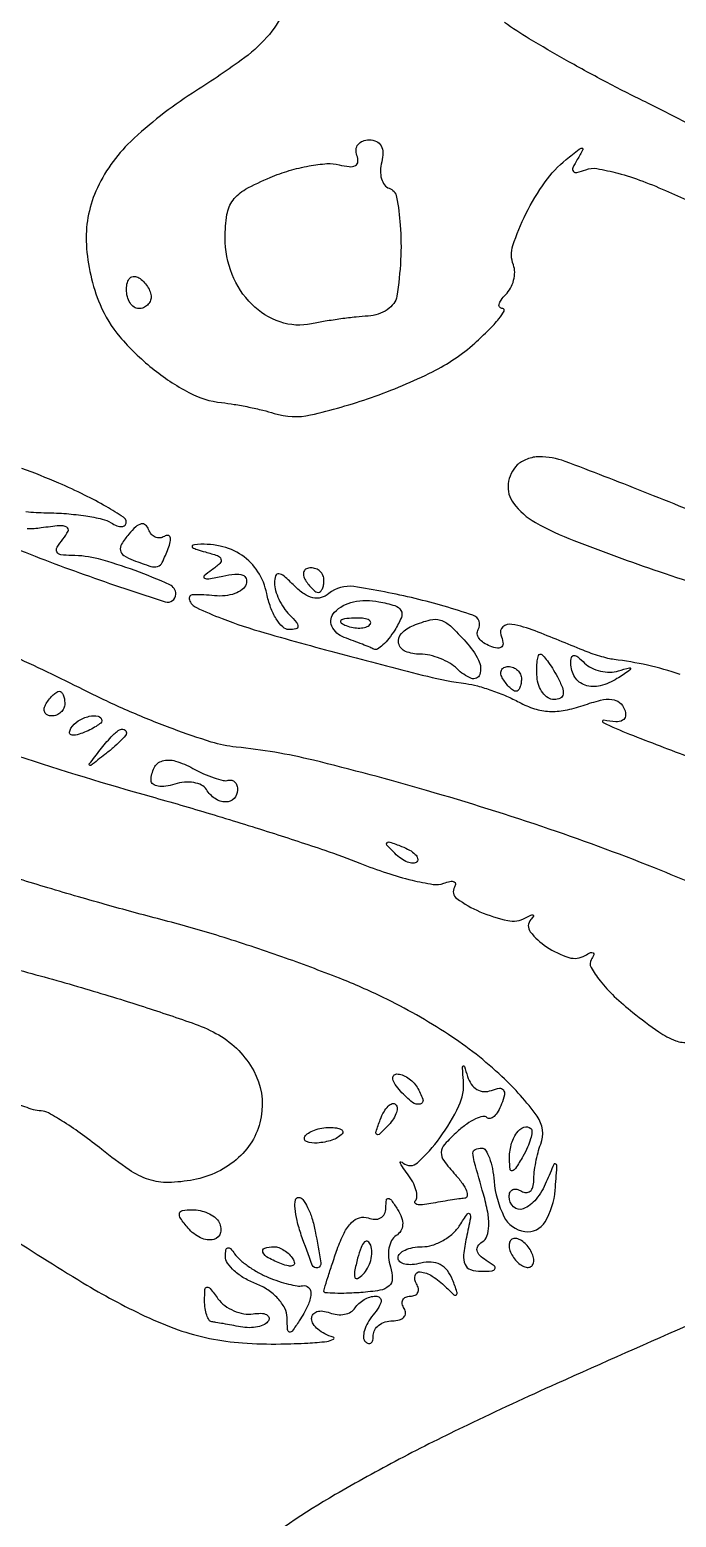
# Model space of a CAD drawing. Extents: x 123 to 893, y 112 to 937.
# Drawn here: x 626.2 to 678.5, y 316.1 to 436.6 of the extents above; entities that cross this region are included whole.
import ezdxf

# ---------------------------------------------------------------- set-up
doc = ezdxf.new("R2010")
doc.units = 0

msp = doc.modelspace()

# ---------------------------------------------------------------- linework, layer by layer
for points in [[(505, 723), (505.013655, 624.25, 0.000571), (505.06234, 586.230152, 0.000921), (505.200423, 553.846875, 0.000132), (505.38367, 525.076146, 0.063888), (505.630286, 523.25, 0.077982), (506.147819, 522.083228, 0.144438), (506.926697, 521.412716, 0.088454), (508.224277, 521.08494, 0.017747), (510.616631, 521, 0.016086), (512.298042, 521.054108, 0.026141), (513.716903, 521.220312, 0.024109), (514.785852, 521.456084, 0.332777), (515.015378, 521.75, 0.004505), (515.022414, 522.362296, 0.000001), (515.095159, 551.728108, 0.000021), (515.174312, 584.257832, 0.000013), (515.265378, 622.749944), (515.5, 722.999887)], [(646.749014, 438.055796, -0.070432), (645.373285, 435.977698, -0.05665), (643.306031, 434.119428, -0.012485), (639.347045, 431.445305, 0.047573), (634.345226, 427.529847, 0.10019), (631.524953, 423.510418, 0.118339), (630.750991, 419.172095, 0.083609), (631.864084, 414.32813, 0.078656), (633.459489, 411.724133, 0.046284), (636.082289, 409.17264, 0.046724), (639.057175, 407.199111, 0.096836), (641.709894, 406.380604, -0.014585), (642.72757, 406.241979, -0.009288), (643.902803, 406.024324, -0.00933), (645.048603, 405.767667, -0.01708), (645.970307, 405.509424, 0.133011), (648.908692, 405.383402, 0.028754), (653.842294, 406.797269, 0.030925), (658.802343, 408.885119, 0.067244), (662.21789, 411.194532, 0.013086), (663.363137, 412.27217, 0.027764), (664.178626, 413.175894, 0.044951), (664.597241, 413.80278, 0.569154), (664.480108, 414, -0.210014), (664.250153, 414.101044, -0.243397), (664.188077, 414.329545, -0.106086), (664.35073, 414.690253, -0.037616), (664.721855, 415.121855, 0.072074), (665.113952, 415.646836, 0.060775), (665.368991, 416.292482, 0.062889), (665.455146, 416.955665, 0.09276), (665.349501, 417.531598, -0.172592), (665.310791, 419.105408, -0.036761), (666.370026, 421.677069, -0.038655), (667.9221, 424.257695, -0.067633), (669.626022, 426.072833, -0.003617), (670.66399, 426.903133, -0.166372), (670.917763, 426.992256, -0.573539), (670.987093, 426.875896, -0.009595), (670.527914, 426.080061, 0.027767), (670.172631, 425.409117, 0.28761), (670.210977, 425.112666, 0.291717), (670.493209, 425.020895, 0.028284), (671.210723, 425.250621, -0.135097), (672.113103, 425.339192, -0.023008), (673.815636, 424.964302, -0.023657), (675.826131, 424.320174, -0.01913), (677.917624, 423.446709, 0.013329), (679.854806, 422.611171, 0.030889)], [(679.633494, 428.893954, 0.011865), (676.25, 430.635684, -0.008189), (672.998724, 432.279231, -0.00707), (669.638303, 434.108763, -0.007132), (666.638396, 435.854249, -0.020455), (664.625074, 437.179462, 0.021886)], [(682.520691, 396.491386, 0.002185), (675.877252, 399.166875, 0.004828), (669.534314, 401.618514, 0.090035), (667.432939, 402, 0.051976), (666.963031, 401.951019, 0.038317), (666.460509, 401.804167, 0.039065), (666.001844, 401.588796, 0.067178), (665.666667, 401.333333, 0.169905), (664.929089, 399.801752, 0.190883), (665.35542, 398.230918, 0.104712), (667.131688, 396.673376, 0.035744), (670.25, 395.206246, 0.009939), (677.16998, 392.692596, 0.008329), (684.602959, 390.296112, 0.002344)], [(625.849962, 397.549568, 0.022211), (627.507606, 397.458825, -0.017056), (629.132988, 397.386639, -0.018603), (630.70293, 397.204191, -0.018394), (632.027725, 396.949846, -0.08196), (632.757606, 396.649808, 0.045629), (633.233101, 396.412813, 0.101541), (633.630033, 396.345168, 0.183548), (633.882918, 396.451088, 0.211101), (633.982934, 396.690983, 0.24862), (633.749928, 397.10906, 0.01245), (632.369842, 397.955362, 0.017592), (630.605415, 398.896504, 0.011582), (628.515523, 399.859186, 0.014073), (625.521616, 401.056231, 0.05002)], [(624.222748, 394.893105, 0.012311), (630.585742, 392.455231, 0.008198), (637.146956, 390.24543, 0.507735), (638, 390.868917, 0.296489), (637.50538, 391.629722, 0.01569), (634.693734, 392.773937, 0.023741), (631.729537, 393.715731, 0.065132), (629.556557, 394, -0.032417), (628.696702, 394.055806, -0.242778), (628.371376, 394.281232, -0.264036), (628.381927, 394.660734, -0.037177), (628.853309, 395.323249, 0.06082), (629.268319, 395.968965, 0.406939), (629.158411, 396.297097, 0.143479), (628.583165, 396.407509, 0.012588), (627.094176, 396.22713, -0.038113), (625.950755, 396.147489, -0.045661)], [(678.857005, 384.364762, 0.051736), (673.5, 385.574098, -0.030552), (673.012464, 385.66268, -0.012007), (672.353125, 385.841494, -0.011832), (671.647579, 386.069451, -0.014468), (671, 386.316983, 0.005912), (667.103134, 387.883464, 0.046189), (665.224558, 388.419754, 0.231964), (664.492866, 388.217174, 0.312418), (664.334928, 387.569574, -0.049726), (664.505578, 386.945793, -0.237906), (664.399976, 386.603756, -0.245188), (664.065955, 386.491834, -0.052257), (663.454816, 386.655712, -0.05742), (662.938246, 386.925382, -0.088104), (662.577349, 387.276447, -0.118548), (662.424954, 387.649883, -0.178108), (662.494496, 387.991095, 0.482963), (662.073139, 389.158888, 0.022037), (657.389393, 390.508778, 0.022222), (652.418236, 391.475657, 0.213243), (650.390159, 390.90884, -0.105716), (649.769252, 390.58395, -0.123953), (649.106527, 390.567525, -0.096381), (648.389302, 390.882702, -0.044828), (647.605946, 391.536911, 0.015585), (646.776002, 392.31667, 0.145529), (646.335501, 392.520848, 0.374459), (646.083557, 392.358795, 0.070772), (646, 391.771429, 0.070395), (646.086639, 391.159103, 0.038897), (646.3525, 390.450357, 0.037889), (646.74069, 389.760208, 0.049362), (647.2, 389.2, -0.018626), (647.776648, 388.578712, -0.185002), (647.894792, 388.25, -0.351318), (647.732114, 388.055496, -0.049684), (647.175, 388, -0.194012), (646.66352, 388.206229, -0.062263), (646.138798, 388.855231, -0.051415), (645.680633, 389.796955, -0.038186), (645.367715, 390.911424, 0.093674), (644.651132, 392.683875, 0.101914), (643.35283, 394.011774, 0.097072), (641.579268, 394.76163, 0.077268), (639.5, 394.870344, 0.19576), (639.331853, 394.780953, 0.448205), (639.35045, 394.655512, 0.067245), (639.72307, 394.477071, 0.015412), (640.395147, 394.282722, -0.02178), (641.369137, 393.987578, -0.230272), (641.653237, 393.7006, -0.296591), (641.565078, 393.35382, -0.032566), (640.895147, 392.811976, 0.024837), (640.299956, 392.345602, 0.528586), (640.321816, 392.158036, 0.167633), (640.671785, 392.105111, 0.008668), (641.807105, 392.334567, -0.03047), (642.788323, 392.488725, -0.108537), (643.415947, 392.412211, -0.230172), (643.700039, 392.12549, -0.169239), (643.696872, 391.671314, -0.14812), (643.378785, 391.240842, -0.072735), (642.773571, 390.914048, -0.062264), (641.989176, 390.734086, -0.053056), (641.139768, 390.73821, 0.031236), (639.39096, 390.822949, 0.506455), (639.098699, 390.412844, 0.206697), (639.663589, 389.776629, 0.017018), (641.75, 388.887056, 0.022999), (645.212351, 387.72811, 0.004122), (651.779224, 385.919347, 0.003742), (658.382802, 384.211735, 0.029288), (661.5, 383.621921, -0.035168), (662.431577, 383.434293, -0.016954), (663.594258, 383.070858, -0.016719), (664.786075, 382.608185, -0.022991), (665.820878, 382.10869, 0.04843), (667.056569, 381.587851, 0.06303), (668.264395, 381.372775, 0.059382), (669.542923, 381.460229, 0.037144), (670.99412, 381.848105, -0.02245), (672.41501, 382.272948, -0.084927), (673.336958, 382.343335, -0.149388), (673.944572, 382.093691, -0.130222), (674.348423, 381.534407, -0.113848), (674.425456, 380.986534, -0.254706), (674.200155, 380.64699, -0.138169), (673.638742, 380.526415, -0.032356), (672.675182, 380.650165, 0.882729), (672.614083, 380.463821, 0.016149), (674.764099, 379.532024, 0.005098), (679.700677, 377.63735, 0.000934)], [(680.551345, 367.105581, 0.009256), (677.333117, 368.470277, 0.013848), (668.256645, 371.833549, 0.011106), (658.317241, 374.962248, 0.010984), (649.140799, 377.411059, 0.034928), (642.886446, 378.478135, -0.050675), (640.874347, 378.886891, -0.013489), (637.773052, 379.944526, -0.013536), (634.293513, 381.345234, -0.013572), (630.897991, 382.931016, 0.007712), (625.00644, 385.767051, 0.058447)], [(625.164507, 377.768794, 0.011369), (636, 374.46569, -0.004627), (640.79934, 373.073091, -0.004251), (645.709974, 371.553155, -0.004249), (650.066637, 370.12308, -0.013967), (652.906294, 369.074925, 0.016099), (655.078573, 368.283614, 0.02037), (657.134459, 367.700423, 0.018868), (658.861854, 367.353962, 0.132421), (659.708232, 367.441532, -0.037782), (660.21216, 367.592394, -0.139015), (660.540985, 367.57234, -0.316518), (660.659427, 367.406624, -0.141186), (660.583295, 367.134774, 0.393511), (660.767364, 366.208794, 0.054051), (662.6398, 365.144714, 0.049291), (664.887126, 364.424154, 0.18505), (666.324936, 364.647621, -0.017851), (666.748821, 364.870704, -0.197093), (666.936381, 364.881888, -0.492281), (666.972033, 364.776515, -0.036907), (666.756361, 364.50002, 0.363363), (666.71785, 363.517107, 0.082588), (668.03716, 362.292724, 0.069977), (669.847904, 361.432352, 0.217699), (671.156263, 361.596576, -0.029995), (671.595, 361.832627, -0.270379), (671.803682, 361.812847, -0.349669), (671.853229, 361.637511, -0.039074), (671.649752, 361.242305, 0.273843), (671.638216, 360.634981, 0.038489), (672.367501, 359.551705, 0.035071), (673.523205, 358.284935, 0.022816), (675.018929, 356.985008, 0.014643), (677.12405, 355.415791, 0.062874), (678.504318, 354.687174, 0.120065), (679.538504, 354.561283, 0.144716)], [(623.93721, 339.226886, 0.010445), (630.4758, 335.084485, 0.025457), (635.5, 332.385769, 0.025779), (638.181101, 331.28222, 0.034085), (640.725073, 330.576023, 0.03302), (643.404576, 330.20766, 0.02208), (646.5, 330.12577, 0.007489), (648.693848, 330.197493, 0.021047), (650.223437, 330.335135, 0.088058), (650.770616, 330.508902, 0.685174), (650.75, 330.689326, -0.052049), (650.080641, 330.94098, -0.060582), (649.514063, 331.315949, -0.070443), (649.129005, 331.751018, -0.147005), (649, 332.180313, -0.167048), (649.119168, 332.527049, -0.150789), (649.431218, 332.744865, -0.107971), (649.906154, 332.790102, -0.061643), (650.467975, 332.650663, 0.066719), (651.073335, 332.506898, 0.072258), (651.678351, 332.533742, 0.081026), (652.190464, 332.720854, 0.126981), (652.526992, 333.043674, -0.070675), (652.831845, 333.409534, -0.052771), (653.256797, 333.719079, -0.053348), (653.730899, 333.929386, -0.077886), (654.181462, 334, -0.176123), (654.514408, 333.878966, -0.256649), (654.625144, 333.594311, -0.110288), (654.451416, 333.120064, -0.030483), (653.979944, 332.475834, 0.043481), (653.54308, 331.845176, 0.059862), (653.275311, 331.210657, 0.075397), (653.204689, 330.667265, 0.193391), (653.357499, 330.309167, 0.117684), (653.601589, 330.159142, 0.255643), (653.811265, 330.19811, 0.167549), (653.954971, 330.430166, 0.055671), (654, 330.833333, -0.132648), (654.120145, 331.278237, -0.10055), (654.457961, 331.657292, -0.087759), (654.963293, 331.912311, -0.073205), (655.559017, 332, 0.066118), (656.110654, 332.073267, 0.138808), (656.478525, 332.29375, 0.191142), (656.607943, 332.620352, 0.139169), (656.5, 333, -0.088621), (656.348919, 333.381806, -0.167455), (656.391936, 333.70625, -0.177706), (656.621649, 333.922582, -0.101261), (657, 334, 0.101261), (657.378351, 334.077418, 0.177706), (657.608064, 334.29375, 0.167455), (657.651081, 334.618194, 0.088621), (657.5, 335, -0.192677), (657.382365, 335.673629, -0.384578), (657.786774, 335.967692, -0.117023), (658.777295, 335.618915, -0.052591), (659.859246, 334.75, 0.010901), (660.535186, 334.107666, 0.405127), (660.728677, 334.113807, 0.282468), (660.779563, 334.342824, 0.007983), (660.42134, 335.330568, 0.075159), (660.0022, 336.073052, 0.106245), (659.420933, 336.557845, 0.107354), (658.696619, 336.757963, 0.078021), (657.862094, 336.674188, -0.04419), (657.148761, 336.553606, -0.075313), (656.54699, 336.59653, -0.112824), (656.147848, 336.787493, -0.228836), (656, 337.09362, -0.202616), (656.146374, 337.440002, -0.084227), (656.572904, 337.733751, -0.064359), (657.203744, 337.933395, -0.044519), (657.95031, 338, 0.077447), (658.778742, 338.129093, 0.05252), (659.654604, 338.514063, 0.051908), (660.443357, 339.080479, 0.069587), (661.01343, 339.75, -0.011488), (661.627106, 340.667795, -0.559816), (661.808521, 340.656488, -0.171358), (661.86018, 340.311027, -0.004409), (661.544068, 338.75, 0.025222), (661.318438, 337.335552, 0.130033), (661.436593, 336.558299, 0.213082), (661.883592, 336.148972, 0.08274), (662.730948, 336.015313, 0.015438), (663.618976, 336.050434, 0.271399), (663.847462, 336.206895, 0.354513), (663.789728, 336.441754, 0.020901), (663.143237, 336.890313, -0.051335), (662.626056, 337.297836, -0.148088), (662.406904, 337.692574, -0.204207), (662.477544, 338.059682, -0.106461), (662.819564, 338.388485, 0.171871), (663.207712, 338.87162, 0.077354), (663.356948, 339.682565, 0.05308), (663.268431, 340.808299, 0.023697), (662.926327, 342.256883, -0.002005), (662.180661, 344.896775, -0.058243), (662.072491, 345.589395, -0.306353), (662.258229, 345.888313, -0.105455), (662.781892, 346, -0.259824), (663.098327, 345.823661, -0.049282), (663.399598, 345.208643, -0.041429), (663.644475, 344.338098, -0.027212), (663.786745, 343.306018, 0.095604), (664.585167, 340.456635, 0.2449), (666.268967, 339.237646, 0.303799), (667.9196, 340.022008, 0.114836), (668.734264, 342.577119, 0.002139), (668.877656, 344.467731, 0.226007), (668.78568, 344.702686, 0.517007), (668.63036, 344.671008, 0.003749), (668.016489, 343.25, -0.067772), (667.183369, 341.846244, -0.131704), (666.14374, 341.075524, -0.289314), (665.363374, 341.223349, -0.208008), (665, 342.059017, -0.108972), (665.078288, 342.413961, -0.182303), (665.29375, 342.6254, -0.161196), (665.6179, 342.656512, -0.082592), (666, 342.5, 0.129188), (666.380013, 342.383854, 0.189593), (666.70625, 342.49745, 0.145756), (666.926222, 342.839495, 0.070627), (667, 343.359196, -0.030123), (667.040531, 344.031347, -0.017209), (667.166015, 344.835118, -0.017144), (667.34855, 345.637922, -0.027145), (667.565159, 346.309205, 0.253638), (667.267923, 348.575815, 0.048495), (664.41939, 351.796822, 0.042481), (660.081337, 355.197541, 0.031893), (654.802877, 358.193125, 0.019387), (651.267009, 359.745312, 0.009089), (646.584394, 361.490296, 0.00899), (641.603402, 363.144007, 0.012474), (637.080167, 364.433075, -0.005277), (632.572769, 365.64777, -0.003971), (627.64136, 367.075066, -0.004014), (623.025004, 368.491455, -0.009228)], [(624.978372, 360.494371, -0.006055), (630.360424, 358.99603, -0.007268), (635.385075, 357.451813, -0.006328), (639.57443, 356.03855, -0.047239), (641.478372, 355.159776, -0.137546), (644.308817, 352.24424, -0.16905), (644.918162, 348.522361, -0.16867), (643.084793, 345.22035, -0.136923), (639.431277, 343.42113, -0.040639), (637.392695, 343.20791, -0.085803), (635.825223, 343.441936, -0.069641), (634.228688, 344.229859, -0.019862), (632.002068, 345.878096, 0.011995), (630.438922, 347.073715, 0.01581), (628.955317, 348.082941, 0.013241), (627.685906, 348.842572, 0.1289), (627.08539, 349, -0.07907), (626.46297, 349.099048, -0.008804), (625.100324, 349.570712, -0.010537)], [(680, 331.858822, 0.001885), (668.862953, 326.915212, 0.006333), (661.625292, 323.559047, 0.009213), (656.105746, 320.787956, 0.010407), (650.914523, 317.921389, 0.072837), (637.275516, 307.099014, 0.059049)]]:
    msp.add_lwpolyline(points, format="xyb")
for points in [[(654.679205, 425.881281, 0.05814), (654.579548, 425.172194, 0.073704), (654.66105, 424.51649, 0.089375), (654.90363, 424.013129, 0.156686), (655.27303, 423.742323, -0.272415), (655.889651, 423.035181, -0.028266), (656.184466, 420.756804, -0.030898), (656.21369, 417.94355, -0.026554), (655.905012, 415, -0.123451), (655.657061, 414.418796, -0.079218), (655.124701, 413.908957, -0.071309), (654.397513, 413.54567, -0.06741), (653.583333, 413.392195, 0.014189), (652.606887, 413.313836, 0.007104), (651.377604, 413.162288, 0.007047), (650.109095, 412.969319, 0.010337), (649, 412.760922, -0.134601), (646.453763, 412.916915, -0.114008), (644.156495, 414.34383, -0.103613), (642.560168, 416.772615, -0.094018), (642, 419.725341, -0.038479), (642.145917, 421.618588, -0.1222), (642.633347, 422.781066, -0.107719), (643.647255, 423.663107, -0.026398), (645.651931, 424.627927, -0.027243), (647.191547, 425.174812, -0.026423), (648.79718, 425.557544, -0.027402), (650.242373, 425.741163, -0.082025), (651.230921, 425.649864, 0.036338), (652.056842, 425.496896, 0.149397), (652.551231, 425.589983, 0.261502), (652.75152, 425.89801, 0.108269), (652.674331, 426.406297, -0.11251), (652.605533, 426.886398, -0.147574), (652.76683, 427.296433, -0.136385), (653.141285, 427.570536, -0.090442), (653.668388, 427.666667, -0.106495), (654.249975, 427.541373, -0.159135), (654.630844, 427.193602, -0.130997), (654.777659, 426.629597, -0.062562)], [(636, 414.940983, -0.105429), (635.923444, 414.581949, -0.099231), (635.70625, 414.276414, -0.096318), (635.381732, 414.071618, -0.092995), (635, 414, -0.153634), (634.618621, 414.120018, -0.097988), (634.29375, 414.457961, -0.080552), (634.074545, 414.962904, -0.062283), (634, 415.559017, -0.066118), (634.073267, 416.110654, -0.138808), (634.29375, 416.478525, -0.191142), (634.620352, 416.607943, -0.139169), (635, 416.5, -0.06081), (635.382515, 416.193797, -0.051032), (635.70625, 415.7871, -0.053229), (635.926698, 415.346558, -0.089642)], [(634.187925, 395.726436, 0.033714), (633.607035, 394.921851, 0.184754), (633.506299, 394.405117, 0.21462), (633.780577, 394.000467, 0.046504), (634.556264, 393.616783, 0.011953), (635.978976, 393.109508, 0.160928), (636.524761, 393.109793, 0.203139), (636.901021, 393.44011, 0.020777), (637.381557, 394.551938, 0.036325), (637.551496, 395.113635, 0.131081), (637.536857, 395.484032, 0.314911), (637.362105, 395.619787, 0.152126), (637.073956, 395.545707, -0.11461), (636.700878, 395.419854, -0.128055), (636.326853, 395.479292, -0.119146), (636.009724, 395.720121, -0.090844), (635.798859, 396.103423, 0.137947), (635.552419, 396.46682, 0.23694), (635.204543, 396.550263, 0.12702), (634.748456, 396.311329, 0.035719)], [(648.5, 392, 0.029505), (648.768994, 391.617226, 0.035638), (649.066025, 391.29375, 0.038439), (649.34829, 391.065539, 0.151918), (649.559017, 391, 0.210953), (649.727648, 391.07446, 0.081139), (649.870461, 391.29375, 0.061769), (649.967655, 391.617151, 0.042167), (650, 392, 0.105053), (649.918938, 392.381556, 0.099167), (649.688914, 392.70625, 0.09642), (649.345238, 392.923877, 0.093332), (648.940983, 393, 0.108972), (648.586039, 392.921712, 0.182303), (648.3746, 392.70625, 0.161196), (648.343488, 392.3821, 0.082592)], [(655.74238, 387.959092, -0.026919), (655.264632, 387.278546, -0.040993), (654.773842, 386.749429, -0.048534), (654.336639, 386.421166, -0.260585), (654.049849, 386.410491, 0.020885), (653.727805, 386.558524, 0.003746), (653.114372, 386.804681, 0.004038), (652.390804, 387.082034, 0.003639), (651.637376, 387.357641, -0.204498), (650.645113, 388.276191, -0.306863), (650.843403, 389.397944, -0.151261), (652.390281, 390.243223, -0.097493), (654.448881, 390.254523, -0.025927), (655.753487, 389.934261, -0.193635), (656.241521, 389.543543, -0.233857), (656.272247, 388.971914, -0.038141)], [(651.8125, 388.316886, 0.051402), (652.359369, 388.160852, 0.05415), (652.916927, 388.123424, 0.060344), (653.402231, 388.202593, 0.126455), (653.729167, 388.395833, 0.296942), (653.77538, 388.614691, 0.208169), (653.592839, 388.799335, 0.077125), (653.112848, 388.910055, 0.028489), (652.416667, 388.921053, 0.018894), (651.670344, 388.862007, 0.168741), (651.37858, 388.720685, 0.470617), (651.395823, 388.538436, 0.054073)], [(661.505548, 386.993869, -0.064327), (662.524976, 385.526206, -0.202425), (662.617839, 384.355523, -0.433301), (661.946945, 384.04561, -0.10043), (660.783333, 384.816667, 0.062923), (660.198945, 385.269949, 0.039126), (659.418854, 385.652396, 0.038763), (658.575898, 385.913269, 0.055717), (657.8, 386, -0.09681), (656.609771, 386.232632, -0.243046), (656.051382, 386.885024, -0.257009), (656.274631, 387.685266, -0.103386), (657.25, 388.337719, -0.032796), (658.604997, 388.783683, -0.14048), (659.446554, 388.761172, -0.114424), (660.241158, 388.291605, -0.018412)], [(668.910803, 384.166667, -0.02783), (669.316131, 383.296119, -0.131609), (669.380575, 382.754349, -0.251505), (669.153854, 382.447352, -0.110926), (668.646236, 382.333333, -0.141103), (668.160266, 382.473263, -0.091128), (667.725867, 382.871875, -0.077961), (667.40832, 383.465822, -0.065137), (667.262399, 384.166667, -0.020603), (667.238505, 384.869455, -0.034039), (667.283148, 385.461458, -0.038155), (667.378866, 385.890316, -0.329984), (667.526965, 386, -0.214285), (667.734725, 385.906675, -0.019964), (668.099568, 385.461458, -0.022869), (668.505632, 384.868996, -0.015932)], [(673.871855, 384.65365, -0.006662), (674.747335, 384.908388, -0.560365), (674.831438, 384.82977, -0.198351), (674.713589, 384.655296, -0.003491), (673.74208, 384.021383, -0.083584), (672.388188, 383.44198, -0.140157), (671.160626, 383.492228, -0.174233), (670.319429, 384.151052, -0.141274), (670, 385.259017, -0.060583), (670.058912, 385.743442, -0.340211), (670.25, 385.895737, -0.180062), (670.569495, 385.782987, -0.022462), (671.121855, 385.278145, 0.083016), (671.671663, 384.885842, 0.057762), (672.392433, 384.631934, 0.056879), (673.165795, 384.54678, 0.073257)], [(666, 384, -0.042167), (665.967655, 383.617151, -0.061769), (665.870461, 383.29375, -0.081139), (665.727648, 383.07446, -0.210953), (665.559017, 383, -0.151918), (665.34829, 383.065539, -0.038439), (665.066025, 383.29375, -0.035638), (664.768994, 383.617226, -0.029505), (664.5, 384, -0.082592), (664.343488, 384.3821, -0.161196), (664.3746, 384.70625, -0.182303), (664.586039, 384.921712, -0.108972), (664.940983, 385, -0.093332), (665.345238, 384.923877, -0.09642), (665.688914, 384.70625, -0.099167), (665.918938, 384.381556, -0.105053)], [(629, 382, -0.105053), (628.918938, 381.618444, -0.099167), (628.688914, 381.29375, -0.09642), (628.345238, 381.076123, -0.093332), (627.940983, 381, -0.108972), (627.586039, 381.078288, -0.182303), (627.3746, 381.29375, -0.161196), (627.343488, 381.6179, -0.082592), (627.5, 382, -0.029505), (627.768994, 382.382774, -0.035638), (628.066025, 382.70625, -0.038439), (628.34829, 382.934461, -0.151918), (628.559017, 383, -0.210953), (628.727648, 382.92554, -0.081139), (628.870461, 382.70625, -0.061769), (628.967655, 382.382849, -0.042167)], [(632, 380.606989, -0.2252), (631.911231, 380.419896, -0.029412), (631.544118, 380.154486, -0.029555), (631.042538, 379.875192, -0.020646), (630.448062, 379.618443, -0.036408), (629.868281, 379.443138, -0.155351), (629.512472, 379.474315, -0.32948), (629.393111, 379.674071, -0.1144), (629.507079, 380.011454, -0.115814), (630.098109, 380.603931, -0.080554), (630.973761, 380.969265, -0.115534), (631.708846, 380.972535, -0.349578)], [(634, 379.622445, -0.184603), (633.91885, 379.410139, -0.013803), (633.485937, 378.952641, -0.017649), (632.920402, 378.425681, -0.012436), (632.25, 377.872445, -0.001576), (631.120493, 376.99236, -0.377591), (631, 377, -0.377591), (630.99236, 377.120493, -0.001576), (631.872445, 378.25, -0.017685), (632.76332, 379.306759, -0.065617), (633.426111, 379.869516, -0.241985), (633.806605, 379.90695, -0.307699)], [(642.25, 375.787548, -0.135841), (642.535385, 375.789263, -0.137301), (642.779688, 375.643842, -0.114349), (642.943621, 375.366141, -0.07654), (643, 375, -0.195296), (642.719373, 374.30894, -0.206729), (642.044865, 374.030412, -0.14633), (641.179581, 374.304446, -0.105367), (640.47486, 375.040677, 0.140631), (640.086637, 375.393591, 0.072852), (639.45784, 375.597037, 0.06322), (638.696361, 375.628426, 0.055621), (637.915843, 375.47329, -0.041341), (637.181639, 375.305483, -0.073543), (636.562779, 375.308431, -0.114887), (636.153256, 375.472167, -0.24516), (636, 375.765946, -0.116786), (636.245946, 376.804558, -0.208422), (636.908492, 377.356745, -0.146015), (637.974023, 377.350198, -0.052821), (639.381483, 376.752364, 0.020835), (640.24756, 376.317268, 0.024861), (641.097998, 375.983326, 0.024796), (641.829996, 375.77689, 0.125994)], [(657.526461, 369.193128, -0.20742), (657.220211, 369.072099, -0.082976), (656.768815, 369.162781, -0.063152), (656.246577, 369.441312, -0.043285), (655.733333, 369.875912, -0.011214), (655.106486, 370.536448, -0.400052), (655.111181, 370.729672, -0.286372), (655.336218, 370.78179, -0.008399), (656.293128, 370.435707, -0.036269), (656.940734, 370.133723, -0.070189), (657.395085, 369.789051, -0.120343), (657.59249, 369.461316, -0.278911)], [(657.541119, 350.933469, -0.054386), (658.009641, 349.950813, -0.44121), (657.798991, 349.560407, -0.235763), (657.170873, 349.69962, -0.036267), (656.210573, 350.600859, -0.036357), (655.782662, 351.138842, -0.09576), (655.587911, 351.589002, -0.218285), (655.649322, 351.873691, -0.236389), (655.901556, 352, -0.09137), (656.325214, 351.921929, -0.053114), (656.787597, 351.686706, -0.050715), (657.216259, 351.341431, -0.059523)], [(663.573991, 350.666767, -0.052816), (664.213547, 350.8375, -0.27906), (664.535305, 350.705641, -0.218798), (664.616293, 350.319575, -0.03561), (664.387802, 349.568213, -0.038418), (664.105197, 348.972883, -0.074238), (663.779234, 348.559929, -0.126604), (663.466593, 348.38811, -0.264963), (663.207613, 348.459054, 0.256202), (662.873243, 348.556574, 0.055305), (662.282209, 348.355233, 0.04485), (661.567324, 347.937842, 0.029373), (660.823056, 347.339868, 0.024184), (659.777187, 346.297079, 0.173782), (659.507657, 345.649468, 0.173944), (659.71097, 344.978409, 0.024239), (660.646892, 343.837686, -0.027739), (661.222181, 343.126423, -0.061967), (661.555604, 342.517345, -0.130681), (661.603479, 342.110723, -0.349175), (661.404988, 341.923489, 0.01328), (660.935239, 341.871178, 0.004011), (660.224861, 341.767094, 0.004016), (659.429822, 341.637537, 0.004358), (658.658369, 341.498524, -0.022958), (657.987569, 341.403247, -0.069959), (657.52896, 341.423672, -0.244896), (657.366595, 341.550868, -0.31244), (657.399693, 341.733026, 0.202617), (657.536731, 342.070646, 0.066535), (657.45645, 342.612391, 0.053672), (657.194078, 343.255738, 0.038712), (656.774292, 343.907991, -0.009976), (656.353996, 344.485294, -0.055254), (656.170515, 344.821996, -0.624375), (656.226021, 344.884302, -0.10715), (656.415723, 344.783912, 0.377277), (657.58723, 344.808879, 0.049054), (659.396522, 346.830923, 0.047275), (660.934524, 349.411799, 0.13294), (661.304779, 351.462745, -0.003554), (661.225728, 352.466197, -0.209728), (661.285718, 352.63474, -0.571794), (661.380165, 352.613276, -0.005692), (661.627504, 351.805426, 0.080867), (661.929852, 351.174862, 0.108676), (662.393787, 350.746283, 0.117726), (662.964671, 350.572853, 0.107149)], [(655.124088, 347.733333, -0.011214), (654.463552, 347.106486, -0.400052), (654.270328, 347.111181, -0.286372), (654.21821, 347.336218, -0.008399), (654.564293, 348.293128, -0.036269), (654.866277, 348.940734, -0.070189), (655.210949, 349.395085, -0.120343), (655.538684, 349.59249, -0.278911), (655.806872, 349.526461, -0.20742), (655.927901, 349.220211, -0.082976), (655.837219, 348.768815, -0.063152), (655.558688, 348.246577, -0.043285)], [(651.471056, 347.137722, -0.118993), (650.65054, 346.636322, -0.060085), (649.453508, 346.404084, -0.101817), (648.594686, 346.517525, -0.480009), (648.451248, 346.921118, -0.116766), (648.737755, 347.207249, -0.049095), (649.230217, 347.447662, -0.044992), (649.83121, 347.611481, -0.044077), (650.456011, 347.666667, -0.032594), (651.013585, 347.630281, -0.087739), (651.391076, 347.511289, -0.217811), (651.527365, 347.33622, -0.260131)], [(666.122073, 345.325003, -0.009073), (665.526993, 344.343107, -0.200091), (665.258773, 344.154512, -0.446695), (665.081567, 344.281648, -0.022266), (665.030409, 345.083333, -0.068411), (665.167873, 346.24879, -0.088309), (665.616467, 347.226472, -0.14874), (666.203585, 347.6908, -0.298202), (666.75833, 347.575003, -0.22822), (666.856077, 347.295699, -0.040891), (666.746741, 346.738754, -0.036971), (666.497543, 346.055001, -0.025833)], [(649.295118, 339.25, -0.007881), (649.743682, 336.698497, -0.384456), (649.484252, 336.298876, -0.383496), (649.059122, 336.515617, -0.007874), (648.16764, 338.948953, -0.023031), (647.81922, 340.119197, -0.041865), (647.660696, 341.103755, -0.058628), (647.688951, 341.789733, -0.368577), (647.935442, 342, -0.236308), (648.290828, 341.822105, -0.045885), (648.677801, 341.192187, -0.039937), (649.032156, 340.303315, -0.027439)], [(655.840201, 338.901239, 0.136574), (655.481175, 338.512554, 0.073554), (655.269833, 337.890348, 0.064309), (655.230679, 337.140299, 0.057569), (655.378922, 336.374846, -0.072875), (655.534606, 335.415131, -0.220862), (655.271798, 334.825713, -0.138126), (654.530252, 334.47469, -0.024373), (652.985935, 334.290257, -0.009713), (651.84101, 334.232155, -0.016255), (650.877118, 334.233341, -0.010197), (650.107663, 334.275033, -0.392551), (650, 334.391033, -0.074718), (650.032823, 334.609451, -0.00211), (650.316261, 335.517565, -0.004259), (650.664103, 336.584068, -0.00291), (651.076633, 337.789985, -0.031964), (651.632413, 339.106967, -0.078606), (652.240962, 339.959147, -0.124353), (652.892476, 340.35532, -0.167879), (653.576633, 340.33222, 0.085247), (654.128029, 340.222555, 0.135684), (654.591803, 340.337759, 0.150263), (654.89957, 340.662023, 0.112907), (655.015313, 341.143011, -0.027742), (655.058498, 341.788981, -0.414294), (655.220017, 341.915124, -0.211529), (655.467568, 341.766933, -0.012644), (655.962526, 341.026393, -0.0537), (656.291118, 340.357469, -0.102053), (656.377952, 339.766556, -0.127514), (656.220649, 339.277435, -0.113587)], [(641.457295, 340.069098, -0.189332), (641.62334, 339.153183, -0.296611), (641.083985, 338.598715, -0.169397), (640.000764, 338.721733, -0.107759), (638.990862, 339.51101, -0.020503), (638.380863, 340.310561, -0.209835), (638.301216, 340.709506, -0.309419), (638.547214, 340.940537, -0.038489), (639.318538, 341, -0.053722), (639.959247, 340.93096, -0.048999), (640.591712, 340.726548, -0.052232), (641.123319, 340.425765, -0.09982)], [(665, 338.118034, 0.085235), (665.073533, 337.689814, 0.053414), (665.29375, 337.230237, 0.051777), (665.617474, 336.810561, 0.064269), (666, 336.5, 0.076764), (666.382383, 336.338175, 0.154201), (666.70625, 336.357263, 0.186277), (666.920761, 336.550471, 0.117858), (667, 336.881966, 0.085235), (666.926467, 337.310186, 0.053414), (666.70625, 337.769763, 0.051777), (666.382526, 338.189439, 0.064269), (666, 338.5, 0.076764), (665.617617, 338.661825, 0.154201), (665.29375, 338.642737, 0.186277), (665.079239, 338.449529, 0.117858)], [(645.5, 335.5183, 0.018263), (646.320701, 335.210016, 0.020354), (647.132812, 334.974639, 0.020161), (647.835834, 334.831335, 0.092606), (648.25, 334.841241, -0.250416), (648.755935, 334.694585, -0.225111), (648.947202, 334.17875, -0.089775), (648.687994, 333.230493, -0.031969), (648, 332, -0.01165), (647.438979, 331.174714, -0.315529), (647.202933, 331.091434, -0.321033), (647.04738, 331.284813, -0.011878), (647.015313, 332.274751, 0.120388), (646.825396, 333.023993, 0.064461), (646.270123, 333.807378, 0.058386), (645.457174, 334.504432, 0.057272), (644.5, 335, -0.041795), (643.544528, 335.457854, -0.050033), (642.738873, 336.045747, -0.057678), (642.186905, 336.668522, -0.15676), (642.015313, 337.225249, -0.035931), (642.059028, 337.745429, -0.29631), (642.21025, 337.913794, -0.281711), (642.433171, 337.84816, -0.033728), (642.765313, 337.427058, 0.064702), (643.18592, 336.956717, 0.025648), (643.871686, 336.423772, 0.024864), (644.680428, 335.917124, 0.028529)], [(647.492921, 337.011454, -0.1144), (647.606889, 336.674071, -0.32948), (647.487528, 336.474315, -0.155351), (647.131719, 336.443138, -0.036408), (646.551938, 336.618443, -0.029964), (645.48003, 337.105273, -0.168622), (645.057392, 337.558518, -0.444011), (645.201747, 337.882327, -0.079093), (645.940983, 338, -0.088797), (646.34605, 337.927491, -0.053277), (646.78502, 337.709615, -0.051183), (647.189428, 337.389589, -0.061454)], [(652.731213, 337.080159, 0.013933), (652.479614, 335.995419, 0.131195), (652.508441, 335.522275, 0.470166), (652.72933, 335.436586, 0.069225), (653.16845, 335.76845, 0.0741), (653.539971, 336.270088, 0.058506), (653.7862, 336.899953, 0.059552), (653.8766, 337.556574, 0.085105), (653.787763, 338.13671, 0.170804), (653.564152, 338.424773, 0.353106), (653.298474, 338.396366, 0.106885), (653.004403, 337.940026, 0.02593)], [(644.254763, 332.565861, -0.04044), (644.893538, 332.607738, -0.102875), (645.344624, 332.506676, -0.214229), (645.537231, 332.288523, -0.217009), (645.500792, 332.001282, -0.141146), (645.179648, 331.709937, -0.060798), (644.628603, 331.51817, -0.053392), (643.951661, 331.445618, -0.047367), (643.246029, 331.512555, 0.001754), (642.534784, 331.646197, 0.001902), (641.841542, 331.771216, 0.001788), (641.24659, 331.873982, 0.009263), (640.916667, 331.923489, -0.221901), (640.692427, 332.066318, -0.059561), (640.504688, 332.457017, -0.048504), (640.375999, 333.001651, -0.033787), (640.333333, 333.632312, -0.014951), (640.360621, 334.544703, -0.356584), (640.522785, 334.720581, -0.26535), (640.779286, 334.618767, -0.010473), (641.416667, 333.785958, 0.075932), (641.961348, 333.239611, 0.057398), (642.697232, 332.817605, 0.057815), (643.503181, 332.57665, 0.080501)]]:
    msp.add_lwpolyline(points, format="xyb", close=True)

doc.saveas('drawing.dxf')
